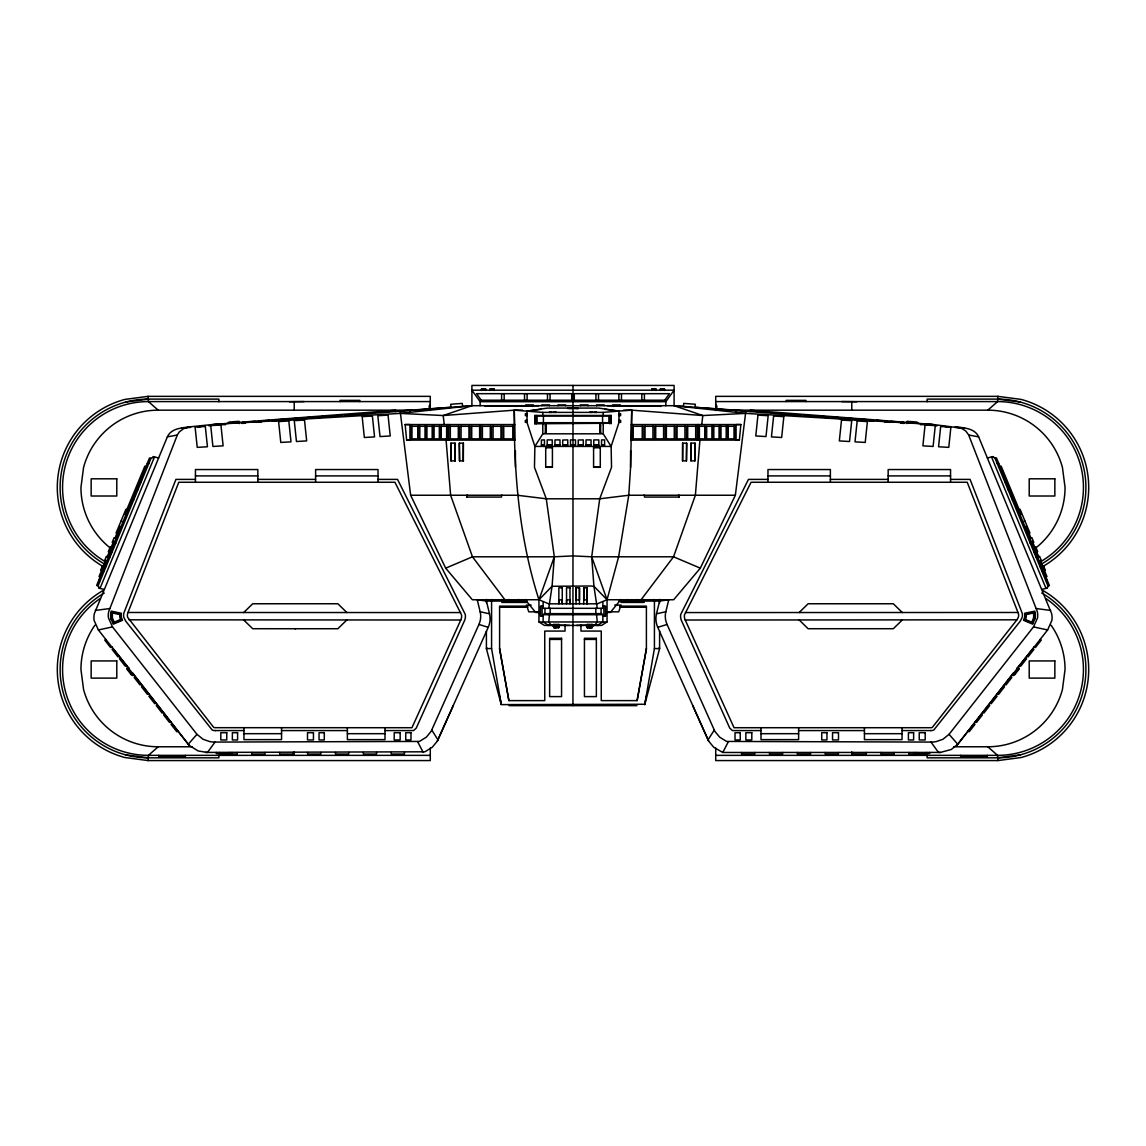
<?xml version="1.0" encoding="UTF-8"?>
<svg xmlns="http://www.w3.org/2000/svg" width="1146" height="1146" viewBox="0 0 1146 1146"><rect width="100%" height="100%" fill="white"/><g stroke="black" fill="none" stroke-linecap="round" stroke-linejoin="round"><path stroke-width="1.5" d="M534.824 415.468L534.824 423.776L611.205 423.246L611.176 415.468L534.824 415.468L534.824 423.776M574.146 408.506L578.358 408.52L574.146 408.148M576.037 603.827L576.051 587.726L579.461 587.869L579.446 599.888L576.037 599.888L576.051 587.726M579.446 603.827L579.461 587.869M583.729 603.827L583.744 587.726L587.153 587.869L587.139 603.827L587.153 587.869M553.862 625.716L553.862 624.427L558.775 624.427L558.775 625.716L553.833 625.716L553.862 624.427M555.008 627.679L557.171 627.191L555.008 627.191M588.829 627.679L590.992 627.679L588.829 627.191M562.256 587.869L558.847 587.726L558.861 603.827L558.861 599.888L562.271 599.888L562.271 603.827L562.256 587.726M569.949 587.869L566.539 587.726L566.554 603.827L566.554 599.888L569.963 599.888L569.963 603.827L569.949 587.726M597.252 608.311L593.929 586.279L591.694 556.798L599.716 498.797L611.534 467.296L611.119 446.424L603.183 433.804L603.226 423.776M526.458 422.344L526.472 420.367M526.515 415.626L526.53 413.649M527.002 422.344L527.017 420.367L525.341 420.353L525.326 422.33L527.002 422.344L527.045 411.07L547.416 408.076L598.584 408.076L618.955 411.07L631.733 410.168L702.799 415.54L745.831 413.391L932.586 424.435L961.064 428.074L965.777 430.982L968.685 435.007L1037.316 611.635A17.204 17.204 0 0 1 1037.517 617.952L1033.506 626.905L949.046 734.328L942.914 739.285L936.354 741.548A27.533 27.533 0 0 1 930.982 742.078L726.564 741.433L719.616 737.122L714.875 731.349L667.058 624.441A19.668 19.668 0 0 1 665.812 611.72M682.443 460.85L682.658 443.144L686.655 443.158L686.454 460.864L682.715 460.864L682.658 443.144M690.752 460.85L690.952 443.144L695.092 443.158L694.891 460.864L691.009 460.864L690.952 443.144M542.774 415.468L542.817 412.388L514.268 410.168L443.201 415.54L400.169 413.391L213.414 424.435L189.248 426.914L183.618 428.661L179.292 431.899L177.315 435.007L108.684 611.635A17.204 17.204 0 0 0 108.483 617.952L112.494 626.905L196.954 734.328L203.086 739.285L209.646 741.548A27.533 27.533 0 0 0 215.018 742.078L419.436 741.433L426.384 737.122L431.125 731.349L478.942 624.441A19.668 19.668 0 0 0 480.188 611.72M591.852 625.415L601.578 625.415L607.051 621.963L607.051 599.745L618.625 556.798L628.767 495.244L630.587 467.296L631.733 410.168L623.496 410.168M567.642 408.52L571.854 408.506L567.642 408.148M633.208 426.298L633.208 438.875L631.331 440.121L631.733 410.168M102.853 590.634A91.093 91.093 0 0 0 124.814 757.506L148.049 760.572L148.278 757.091M997.722 399.839L997.951 396.358L1021.186 399.424A91.093 91.093 0 0 1 1043.147 566.31M679.134 497.078L678.719 495.101L679.134 497.078L644.568 497.078L644.152 495.101M526.945 422.201L534.881 446.424L534.466 467.296L546.284 498.797L554.306 556.798L552.071 586.279L548.748 608.311M486.405 631.074L486.405 648.665L501.246 704.618L644.783 704.26M699.92 440.121L695.378 495.244L673.533 556.798L641.087 599.745M740.86 424.564L736.076 424.564L736.076 440.121L739.371 440.107L740.86 424.564L631.288 424.564M605.117 409.294L615.416 410.741M920.496 424.693L927.114 424.622M936.898 425.968L933.675 425.123M701.767 424.564L702.799 415.54L674.092 405.698L471.908 405.698L345.032 415.482M400.169 411.228L410.64 495.244L445.679 568.158L472.338 599.745L538.949 599.745L548.748 603.827L597.252 603.827L607.051 599.745L673.662 599.745L700.321 568.158L735.36 495.244L745.831 411.228M906.758 423.605L907.045 421.313L917.058 422.043L916.9 423.289L932.586 424.435M683.345 406.4L683.747 403.392L695.35 404.28L694.934 407.303M750.215 411.557L750.386 410.282L918.304 423.232M758.967 412.245L759.139 410.956M618.998 422.344L618.983 420.367L620.659 420.353L620.674 422.33L618.998 422.344L618.955 411.07L603.183 412.388L542.817 412.388M120.674 613.783L119.8 614.686A8.967 8.967 0 0 0 120.244 618.74L121.576 620L113.612 623.338L111.463 617.551A14.583 14.583 0 0 1 111.635 612.193L120.645 613.955A11.131 11.131 0 0 0 120.903 618.038L121.576 620M659.595 631.074L659.595 648.665L644.754 704.618L654.423 648.493L654.423 601.063M646.401 648.206L637.119 700.621L601.263 700.621L601.263 631.074L580.965 631.074L580.965 624.871M637.119 700.621L646.401 649.309L646.401 606.148L619.871 606.148M644.754 704.618L646.344 695.88M1034.924 619.026A15.17 15.17 0 0 0 1035.039 612.079L1034.781 611.119L1024.553 613.296L1024.682 614.027A10.543 10.543 0 0 1 1024.438 617.895L1023.55 620.258L1032.661 624.155L1035.21 617.651M656.486 613.826L659.595 601.063L668.763 599.745L665.855 611.735L656.486 613.826A20.915 20.915 0 0 0 657.775 627.335L708.643 741.075L713.686 747.206L722.768 752.478L940.465 752.421L951.237 749.498L957.755 744.241L949.046 734.328M111.721 611.878L112.594 613.282A11.704 11.704 0 0 0 112.666 618.625L114.185 622.192L113.612 623.338M619.055 422.201L611.119 446.424L534.881 446.424L542.817 433.804L542.774 423.776M486.764 647.619L486.405 648.665L491.577 648.493L501.246 704.418M700.321 568.158L673.533 556.798L591.694 556.798L573 555.896L554.306 556.798L538.949 599.745L538.949 621.963L544.422 625.415L554.148 625.415M190.766 426.742C182.658 427.859 171.255 427.974 167.345 436.884L94.33 613.712A18.293 18.293 0 0 0 94.115 620.444L98.384 629.956L189.291 745.459L198.115 750.945L207.469 752.478L215.018 742.078M128.008 612.48L127.664 613.397A6.403 6.403 0 0 0 127.736 617.45L213.485 727.108A2.091 2.091 0 0 0 214.861 727.681L411.944 727.724L461.036 619.413A8.523 8.523 0 0 0 461.494 614.786L394.926 482.265L178.776 482.265L128.008 612.48L460.563 612.566M559.577 625.415L558.632 627.764L559.563 625.415L558.632 627.764L553.976 627.764L553.031 625.415M1024.424 620L1025.097 618.038A11.131 11.131 0 0 0 1025.355 613.955L1034.365 612.193A14.583 14.583 0 0 1 1034.537 617.551L1032.388 623.338L1024.452 619.943L1025.756 618.74A8.967 8.967 0 0 0 1026.2 614.686L1025.326 613.783M586.437 625.415L587.368 627.764L586.437 625.415L587.368 627.764L592.024 627.764L592.94 625.415M592.024 627.764L592.969 625.415M101.894 568.917L103.183 565.809M99.014 576.639L101.708 570.164M103.04 566.926L105.733 560.466M107.065 557.228L113.769 541.055M115.116 537.818L117.794 531.357M118.296 530.168L119.929 526.215M124.785 514.497L144.797 466.25L147.419 466.866M104.1 589.373L99.974 588.414L98.098 585.807L150.971 458.314L154.481 456.968L158.606 457.942M489.514 613.826L480.145 611.735L477.237 599.745L486.405 601.063L489.514 613.826A20.915 20.915 0 0 1 488.225 627.335L437.357 741.075L432.314 747.206L424.937 751.805L205.535 752.421M437.357 741.075L453.257 705.635M1025.455 619.513L1031.815 622.192L1032.388 623.338M722.768 752.478L728.154 742.078M1031.815 622.192L1033.334 618.625A11.704 11.704 0 0 0 1033.406 613.282L1034.279 611.878M714.245 730.074L708.07 739.8M664.766 400.212L669.436 393.68L574.289 393.68L574.289 400.212L665.855 400.212M665.84 405.698L665.84 401.702L674.092 390.184L471.908 390.184L480.16 401.702L480.16 405.698M987.394 457.942L991.519 456.968L996.49 457.97L1049.364 585.463L1046.026 588.414L1041.9 589.373M1016.917 619.814L1018.264 617.436A6.403 6.403 0 0 0 1018.336 613.397L967.224 482.265L751.074 482.265L684.52 614.786A8.523 8.523 0 0 0 684.964 619.413L734.056 727.724L931.139 727.71A2.091 2.091 0 0 0 932.529 727.123L1016.917 619.814L685.208 620.015M956.781 745.487L1047.616 629.956L1051.87 620.444A18.293 18.293 0 0 0 1051.67 613.712L978.655 436.884C974.745 427.974 963.342 427.859 955.234 426.742M549.564 613.64L548.748 621.963L551.355 625.415M594.645 625.415L597.252 621.963L596.436 613.64M1013.336 672.989L957.755 744.241M1016.617 668.82L1034.408 646.745M620.745 599.745L610.302 612.465L607.051 612.465M189.291 745.459L188.245 744.241L196.954 734.328M346.851 619.943L337.869 628.724L294.937 628.739M799.149 612.537L808.131 603.756L893.307 603.77L902.375 612.594M243.625 612.594L252.693 603.77L294.937 603.741L337.869 603.756L346.851 612.537M902.375 619.886L893.307 628.71L808.131 628.724L799.149 619.943M192.213 746.777L158.205 746.777L148.393 755.357L148.393 757.835L218.872 757.835L218.872 755.357M728.254 410.168L987.795 410.168L997.607 401.587L997.607 399.109L927.128 399.109L927.128 401.745M548.619 625.415L543.132 621.963L543.132 614.714L544.379 613.64L601.621 613.64L602.868 614.714L602.868 621.963L597.381 625.415M437.93 739.8L431.755 730.074M111.592 646.745L129.383 668.82M128.911 668.218L126.934 669.192L131.36 674.808L133.337 673.834M188.245 744.241L132.664 672.989M105.919 639.54L104.73 640.07L110.56 647.49L111.749 646.96M113.282 648.894L112.093 649.424L117.923 656.844L119.112 656.314M120.645 658.262L119.456 658.792L125.286 666.213L126.475 665.683M128.008 667.631L126.819 668.161L132.649 675.581L133.838 675.051M135.371 676.985L134.182 677.515L140.013 684.936L141.202 684.406M142.734 686.354L141.545 686.884L147.376 694.304L148.565 693.774M150.097 695.722L148.908 696.252L154.739 703.673L155.928 703.143M157.46 705.077L156.271 705.607L162.102 713.027L163.291 712.497M164.823 714.445L163.634 714.975L169.465 722.395L170.654 721.865M172.187 723.814L170.998 724.344L176.828 731.75L178.017 731.234M114.185 622.192L120.545 619.513M445.679 568.158L472.467 556.798L554.306 556.798M745.831 413.391L674.092 405.698L674.092 385.428L471.908 385.428L471.908 405.698L443.201 415.54L444.233 424.564M657.775 627.335L667.058 624.441M993.009 456.552L991.519 456.968L1046.026 588.414L1047.516 587.984M466.866 497.078L467.281 495.101L466.866 497.078L501.432 497.078L501.848 495.101M997.235 463.629L998.696 463.285M998.581 466.866L1001.203 466.25L1021.215 514.497M1004.97 482.28L1006.432 481.936M1008.079 489.786L1009.54 489.442M1010.772 496.247L1012.219 495.917M1012.319 499.985L1013.766 499.642M1018.02 509.884L1020.126 509.383L1029.939 533.048L1027.833 533.549M1022.92 521.716L1025.04 521.215M1029.767 538.205L1031.873 537.703L1033.807 542.359L1030.24 543.204M1030.626 544.135L1032.088 543.791M1033.635 547.516L1035.74 547.029L1037.674 551.684L1034.107 552.515M1034.852 554.335L1036.313 553.991M1036.041 557.171L1039.608 556.34L1041.542 560.996L1039.422 561.497M1039.895 566.496L1043.462 565.651L1045.396 570.307L1041.829 571.152M1045.696 580.492L1047.158 580.148M98.384 629.956L112.494 626.905M1026.171 614.557L1033.334 613.024M167.345 436.884L177.315 435.007M530.584 410.741L540.883 409.294M430.28 410.526L430.28 396.358L148.049 396.358L124.814 399.424A91.093 91.093 0 0 0 102.853 566.31M125.53 402.088L148.393 399.109L218.872 399.109L218.872 401.745M95.362 610.431L109.658 608.555M1020.47 754.842L997.607 757.821L927.128 757.835L927.128 755.357M715.72 748.08L715.72 760.572L997.951 760.572L1021.186 757.506A91.093 91.093 0 0 0 1043.147 590.634M400.169 413.391L471.908 405.698M227.696 423.232L395.614 410.282L395.785 411.557M212.325 425.123L209.102 425.968M218.886 424.622L225.504 424.693M181.655 428.074L190.48 427.401M197.542 426.856L201.066 426.584M241.878 423.433L245.545 423.146M256.102 422.33L261.46 421.929M272.06 421.112L277.447 420.697M286.199 420.009L293.448 419.45M300.338 418.92L309.463 418.218M316.253 417.703L325.464 416.986M330.392 416.614L341.479 415.754M229.071 423.075L239.084 422.344M213.414 424.435L229.1 423.289L228.942 422.043L238.955 421.313L239.242 423.605M242.68 422.315L255.157 421.413M258.724 421.155L269.425 420.367M274.768 419.98L285.469 419.207M290.812 418.82L299.722 418.175M306.856 417.66L313.99 417.144M321.109 416.628L330.034 415.984M337.153 415.468L344.287 414.952M353.197 414.293L358.555 413.907M369.241 413.133L374.599 412.746M385.285 411.973L388.852 411.715M394.195 411.328L451.524 407.26M450.908 443.158L451.109 460.864L450.908 443.158L455.048 443.144L454.991 460.864L455.048 443.144M459.345 443.158L459.546 460.864L459.345 443.158L463.342 443.144L463.285 460.864L463.342 443.144M930.652 730.575L931.469 730.546A7.091 7.091 0 0 0 933.804 730.016L1020.212 621.218L1022.175 617.408A8.552 8.552 0 0 0 1022.017 612.738L970.075 479.4L950.55 479.4M940.465 752.421L938.531 752.478L930.982 742.078M618.983 413.649L620.602 413.649L620.616 415.626L618.998 415.626M481.521 389.296L485.689 389.296M490.015 389.296L494.198 389.296M651.802 389.296L655.985 389.296M660.311 389.296L664.479 389.296M997.951 396.358L715.72 396.358L715.72 410.526M480.145 400.212L571.711 400.212L571.711 393.68L476.564 393.68L481.234 400.212M430.28 401.587L148.393 401.587A85.835 85.835 0 0 0 105.475 561.755M715.72 401.587L997.607 401.587A85.835 85.835 0 0 1 1040.525 561.755M480.16 401.702L665.84 401.702M430.28 404.008L429.865 408.979M715.72 404.008L716.135 408.979M430.28 405.799L429.191 405.799L429.191 410.024M715.72 405.799L716.809 405.799L716.809 410.024M485.417 406.114L538.821 405.698M660.583 406.114L607.179 405.698M109.844 547.659A77.255 77.255 0 0 1 80.951 487.422L83.572 467.425A77.255 77.255 0 0 1 158.205 410.168L417.746 410.168M591.694 556.798L607.051 599.745L593.929 586.279L591.322 586.007L552.071 586.279L538.949 599.745C519.267 538.477 513.924 474.158 514.268 410.168L522.504 410.168M549.421 412.087L551.899 412.087M553.604 412.087L556.082 412.087M589.918 412.087L592.396 412.087M594.101 412.087L596.579 412.087M536.299 415.926L609.701 415.926M536.299 422.702L609.701 422.702M405.14 424.564L409.924 424.564L409.924 440.121L406.629 440.107L405.14 424.564L514.712 424.564L514.669 440.121L512.792 438.875L512.792 426.298M545.338 425.08L546.255 425.08M599.745 425.08L600.662 425.08M447.857 426.298L440.021 426.298L440.021 438.875L447.857 438.875M448.702 426.298L458.615 426.298M469.273 426.298L459.446 426.298L459.446 438.875M490.617 426.298L470.118 426.298L470.118 438.875M501.289 426.298L491.448 426.298L491.448 438.875M513.107 426.298L502.12 426.298L502.12 438.875M632.893 426.298L643.88 426.298L643.88 438.875M644.711 426.298L654.552 426.298L654.552 438.875M655.383 426.298L675.882 426.298L675.882 438.875M676.727 426.298L686.554 426.298L686.554 438.875M687.385 426.298L697.298 426.298M698.143 426.298L705.979 426.298L705.979 438.875L698.143 438.875M545.338 432.414L546.255 432.414L546.255 425.008L545.338 425.008L545.338 432.5L546.255 432.5M599.745 432.414L600.662 432.414L600.662 425.008L599.745 425.008L599.745 432.5L600.662 432.5M542.817 433.804L603.183 433.804M448.702 438.875L513.107 438.875M632.893 438.875L697.298 438.875M406.629 440.107L514.955 440.121M631.045 440.121L739.371 440.107M541.399 445.078L544.465 445.078L544.465 439.906L541.399 440.035L541.399 445.207L544.465 445.207M547.186 445.078L552.229 445.078L552.229 439.906L547.186 439.906L547.186 445.207L552.229 445.207M554.951 445.078L559.993 445.078L559.993 439.906L554.951 439.906L554.951 445.207L559.993 445.207M562.715 445.078L567.757 445.078L567.757 439.906L562.715 440.035L562.715 445.207L567.757 445.207M570.479 445.078L575.521 445.078L575.521 439.906L570.479 439.906L570.479 445.207L575.521 445.207M578.243 445.078L583.285 445.078L583.285 439.906L578.243 440.035L578.243 445.207L583.285 445.207M586.007 445.078L591.05 445.078L591.05 439.906L586.007 439.906L586.007 445.207L591.05 445.207M593.771 445.078L598.814 445.078L598.814 439.906L593.771 439.906L593.771 445.207L598.814 445.207M601.535 445.078L604.601 445.078L604.601 439.906L601.535 439.906L601.535 445.207L604.601 445.207M545.711 447.757L552.415 447.757M593.585 447.757L600.289 447.757M451.109 460.864L455.249 460.85M459.546 460.864L463.557 460.85M545.711 466.766L552.415 466.766M593.585 466.766L600.289 466.766M195.45 475.905L257.836 475.905M315.623 475.905L378.022 475.905M767.978 475.905L830.377 475.905M888.164 475.905L950.55 475.905M195.45 479.4L175.925 479.4L123.983 612.738A8.552 8.552 0 0 0 123.825 617.408L125.788 621.218L212.196 730.002A7.091 7.091 0 0 0 214.531 730.546L215.348 730.575M257.836 479.4L315.623 479.4M378.022 479.4L397.533 479.4L465.247 614.385A10.715 10.715 0 0 1 464.689 620.215L416.27 728.068L413.591 730.575L384.999 730.575M767.978 479.4L748.467 479.4L680.753 614.385A10.715 10.715 0 0 0 681.311 620.215L729.73 728.068L732.409 730.575L761.001 730.575M830.377 479.4L888.164 479.4M410.64 495.244L517.233 495.244L546.284 498.797L599.716 498.797L628.767 495.244L735.36 495.244M587.139 599.888L583.729 599.888L583.744 587.726M486.405 601.063L527.06 601.063M618.94 601.063L659.595 601.063M526.831 602.424L501.833 602.424L501.833 601.063M620.946 602.424L644.167 602.424L644.167 601.063M531.2 605.102L526.444 605.102L528.807 611.835L539.838 611.835M614.714 605.102L621.046 605.102L618.682 611.835L607.308 611.835M527.891 606.148L499.599 606.148L499.599 649.309L508.881 700.621L544.737 700.621L544.737 631.074L565.035 631.074L565.035 624.871M543.132 606.076L540.497 606.076L540.497 616.262L543.132 616.262M602.868 606.076L605.503 606.076L605.503 616.262L602.868 616.262M499.599 607.251L527.891 607.251M619.871 607.251L646.401 607.251M538.949 612.465L535.698 612.465L525.255 599.745M685.437 612.566L1017.992 612.48M543.132 614.714L602.868 614.714M129.083 619.814L460.792 620.015M538.949 621.963L607.051 621.963M587.225 624.427L592.167 624.427L592.138 625.716L587.225 625.716L587.225 624.427L587.239 625.716M554.148 625.229L547.358 625.415M559.234 625.229L569.419 625.415M586.766 625.229L576.581 625.415M591.852 625.229L598.642 625.415M558.704 625.415L587.296 625.415M555.008 627.478L557.171 627.378M588.829 627.378L590.992 627.478M295.625 628.739L252.693 628.71L243.625 619.886M549.636 639.411L561.554 639.411M584.446 639.411L596.364 639.411M215.018 730.575L243.955 730.575M281.558 730.575L347.381 730.575M798.619 730.575L864.442 730.575M902.045 730.575L930.982 730.575M243.955 733.684L281.558 733.684M347.381 733.684L384.999 733.684M761.001 733.684L798.619 733.684M864.442 733.684L902.045 733.684M953.787 746.777L987.795 746.777A77.255 77.255 0 0 0 1062.428 689.52L1065.049 669.522A77.255 77.255 0 0 0 1051.097 625.229M430.28 755.357L148.393 755.357A85.835 85.835 0 0 1 99.659 598.871M715.72 755.357L997.607 755.357A85.835 85.835 0 0 0 1046.341 598.871M148.049 760.572L430.28 760.572L430.28 748.08M527.017 413.649L525.398 413.649L525.384 415.626L527.002 415.626M654.423 648.493L659.595 648.665L659.236 647.619M695.092 443.158L694.891 460.864M686.655 443.158L686.454 460.864M694.476 407.26L751.805 411.328M906.916 422.344L916.929 423.075M757.148 411.715L760.715 411.973M771.401 412.746L776.759 413.133M787.445 413.907L792.803 414.293M801.713 414.952L808.847 415.468M815.966 415.984L824.891 416.628M832.01 417.144L839.144 417.66M846.278 418.175L855.188 418.82M860.531 419.207L871.232 419.98M876.575 420.367L887.276 421.155M890.843 421.413L903.32 422.315M674.092 405.698L800.968 415.482M804.521 415.754L815.608 416.614M820.536 416.986L829.747 417.703M836.537 418.218L845.662 418.92M852.552 419.45L859.801 420.009M868.553 420.697L873.94 421.112M884.54 421.929L889.898 422.33M900.455 423.146L904.122 423.433M944.934 426.584L948.458 426.856M955.52 427.401L964.345 428.074M1020.47 402.088L997.607 399.109A88.299 88.299 0 0 1 1041.743 563.875M125.53 754.842L148.393 757.821A88.299 88.299 0 0 1 104.257 593.069M1036.342 608.555L1050.638 610.431M968.685 435.007L978.655 436.884M112.666 613.024L119.829 614.557M1033.506 626.905L1047.616 629.956M150.971 458.314L149.51 457.97L96.636 585.463L98.098 585.807M147.304 463.285L148.765 463.629M139.568 481.936L141.03 482.28M136.46 489.442L137.921 489.786M133.781 495.917L135.228 496.247M132.234 499.642L133.681 499.985M127.98 509.884L125.874 509.383L116.061 533.048L118.167 533.549M120.96 521.215L123.08 521.716M116.233 538.205L114.127 537.703L112.193 542.359L115.76 543.204M113.912 543.791L115.374 544.135M112.365 547.516L110.26 547.029L108.326 551.684L111.893 552.515M109.687 553.991L111.148 554.335M109.959 557.171L106.392 556.34L104.458 560.996L106.578 561.497M106.105 566.496L102.538 565.651L100.604 570.307L104.171 571.152M98.843 580.148L100.304 580.492M152.991 456.552L154.481 456.968L99.974 588.414L98.484 587.984M478.942 624.441L488.225 627.335M1040.081 639.54L1041.27 640.07L1035.44 647.49L1034.251 646.96M1032.718 648.894L1033.907 649.424L1028.077 656.844L1026.888 656.314M1025.355 658.262L1026.544 658.792L1020.714 666.213L1019.525 665.683M1017.992 667.631L1019.181 668.161L1013.351 675.581L1012.162 675.051M1010.629 676.985L1011.818 677.515L1005.987 684.936L1004.798 684.406M1003.266 686.354L1004.455 686.884L998.624 694.304L997.435 693.774M995.903 695.722L997.092 696.252L991.261 703.673L990.072 703.143M988.54 705.077L989.729 705.607L983.898 713.027L982.709 712.497M981.177 714.445L982.366 714.975L976.535 722.395L975.346 721.865M973.813 723.814L975.002 724.344L969.172 731.75L967.983 731.234M1017.089 668.218L1019.066 669.192L1014.64 674.808L1012.663 673.834M987.795 746.777L997.607 755.357L997.607 757.835A88.328 88.328 0 0 0 1041.743 593.012M158.205 410.168L148.393 401.587L148.393 399.109A88.299 88.299 0 0 0 104.257 563.875M504.913 599.745L472.467 556.798L450.622 495.244L446.08 440.121M417.846 742.078L423.232 752.478M692.743 705.635L708.643 741.075M1042.817 565.809L1044.106 568.917M1026.071 526.215L1027.704 530.168M1028.206 531.357L1030.884 537.818M1032.231 541.055L1038.935 557.228M1040.267 560.466L1042.96 566.926M1044.293 570.164L1046.986 576.639M995.029 458.314L1047.902 585.807M553.06 625.415L553.991 627.764M111.076 619.026L113.339 624.155L122.45 620.258L121.562 617.895A10.543 10.543 0 0 1 121.318 614.027L121.447 613.296L111.219 611.119L110.961 612.079A15.213 15.213 0 0 0 111.076 619.026L110.79 617.651M499.599 648.206L508.881 700.621M499.656 695.88L501.217 704.26M462.655 406.4L462.253 403.392L450.65 404.28L451.066 407.303M386.861 410.956L387.033 412.245M997.722 757.091L997.951 760.572M148.049 396.358L148.278 399.839M514.268 410.168L514.712 424.564M603.183 412.388L603.226 415.468M619.47 413.649L619.485 415.626M619.528 420.367L619.542 422.344M592.138 624.427L592.138 625.716M611.176 415.468L611.176 423.776M987.265 755.357L987.265 756.833L960.62 756.833L960.62 755.357M950.55 482.265L950.55 469.545L888.164 469.545L888.164 482.265M929.678 752.478L929.678 753.581L914.05 753.581L914.05 752.478M926.426 752.478L926.426 754.054L908.864 754.054L908.864 752.478M916.399 752.478L916.399 754.054M902.045 727.724L902.045 739.628L864.442 739.628L864.442 727.724M894.181 752.478L894.181 754.054L880.973 754.054L880.973 752.478M866.29 752.478L866.29 754.054L853.097 754.054L853.097 752.478M856.664 401.745L841.809 401.587M851.765 401.587L851.765 410.168M851.765 751.919L851.765 755.357M838.414 752.478L838.414 754.054L825.206 754.054L825.206 752.478M830.377 482.265L830.377 469.545L767.978 469.545L767.978 482.265M810.537 752.478L810.537 754.054L797.33 754.054L797.33 752.478M805.91 401.587L805.91 400.369L786.185 400.369L786.185 401.587M798.619 727.724L798.619 739.628L761.001 739.628L761.001 727.724M782.646 752.478L782.646 754.054L769.453 754.054L769.453 752.478M754.77 752.478L754.77 754.054L741.562 754.054L741.562 752.478M735.761 410.168L735.761 412.316M734.027 426.298L734.027 438.875M728.097 426.298L728.097 438.875M727.424 426.298L727.424 438.875M726.192 426.298L726.192 438.875M720.963 426.298L720.963 438.875M720.275 426.298L720.275 438.875M719.058 426.298L719.058 438.875M713.815 426.298L713.815 438.875M713.127 426.298L713.127 438.875M711.91 426.298L711.91 438.875M704.761 426.298L704.761 438.875M699.375 426.298L699.375 438.875M698.544 424.564L698.544 440.121M697.298 424.564L697.298 440.121M695.694 426.298L695.694 438.875M687.7 426.298L687.7 438.875M684.936 426.298L684.936 438.875M677.042 426.298L677.042 438.875M674.278 426.298L674.278 438.875M666.37 426.298L666.37 438.875M665.21 426.298L665.21 438.875M664.479 390.471L664.479 388.866L660.311 388.866L660.311 390.471M663.606 426.298L663.606 438.875M660.583 405.698L660.669 406.472M659.595 599.415L659.595 602.925M655.985 390.471L655.985 388.866L651.802 388.866L651.802 390.471M655.698 426.298L655.698 438.875M653.693 599.458L653.693 601.063M652.934 426.298L652.934 438.875M645.026 426.298L645.026 438.875M644.396 393.68L644.396 400.212M643.98 599.458L643.98 601.063M642.261 426.298L642.261 438.875M641.817 393.68L641.817 400.212M637.061 599.458L637.061 601.063M636.832 704.618L636.832 705.65L509.168 705.65L509.168 704.618M631.647 424.564L631.647 440.121M630.587 450.693L630.587 467.296M630.099 405.698L630.099 406.472M627.349 599.458L627.349 601.063M621.461 393.68L621.461 400.212M620.43 599.458L620.43 601.063M620.373 405.698L620.373 404.939L612.652 404.939L612.652 405.698M618.883 393.68L618.883 400.212M613.439 405.698L613.439 406.472M609.701 415.468L609.701 423.776M608.941 415.926L608.941 422.702M604.214 405.698L604.214 404.939L596.493 404.939L596.493 405.698M603.899 606.076L603.899 616.262M602.997 422.702L602.997 423.776M602.868 602.065L602.868 608.311L543.132 608.311L543.132 602.065M602.581 415.926L602.581 422.702M601.048 608.311L601.048 613.64M600.289 447.212L600.289 467.296L593.585 467.296L593.585 447.212M598.513 393.68L598.513 400.212M596.579 412.388L594.101 412.388M595.934 393.68L595.934 400.212M595.834 608.311L595.834 613.64M592.396 412.388L589.918 412.388M588.07 405.698L588.07 404.939L580.334 404.939L580.334 405.698M573 385.428L572.943 705.65M565.666 405.698L565.666 404.939L557.93 404.939L557.93 405.698M558.761 624.427L558.761 625.716M556.082 412.388L553.604 412.388M552.415 447.212L552.415 467.296L545.711 467.296L545.711 447.212M551.899 412.388L549.421 412.388M550.066 393.68L550.066 400.212M550.166 608.311L550.166 613.64M549.507 405.698L549.507 404.939L541.786 404.939L541.786 405.698M547.487 393.68L547.487 400.212M544.952 608.311L544.952 613.64M543.419 415.926L543.419 422.702M543.003 422.702L543.003 423.776M542.101 606.076L542.101 616.262M537.059 415.926L537.059 422.702M536.299 415.468L536.299 423.776M533.348 405.698L533.348 404.939L525.627 404.939L525.627 405.698M532.561 405.698L532.561 406.472M527.117 393.68L527.117 400.212M525.57 599.458L525.57 601.063M524.539 393.68L524.539 400.212M518.651 599.458L518.651 601.063M515.901 405.698L515.901 406.472M515.413 450.693L515.413 467.296M514.353 424.564L514.353 440.121M508.939 599.458L508.939 601.063M504.183 393.68L504.183 400.212M503.739 426.298L503.739 438.875M502.02 599.458L502.02 601.063M501.604 393.68L501.604 400.212M500.974 426.298L500.974 438.875M494.198 390.471L494.198 388.866L490.015 388.866L490.015 390.471M493.067 426.298L493.067 438.875M492.307 599.458L492.307 601.063M491.577 601.063L491.577 648.493M490.302 426.298L490.302 438.875M486.405 599.415L486.405 602.925M485.689 390.471L485.689 388.866L481.521 388.866L481.521 390.471M485.331 405.698L485.331 406.472M482.394 426.298L482.394 438.875M480.79 426.298L480.79 438.875M479.63 426.298L479.63 438.875M471.722 426.298L471.722 438.875M468.958 426.298L468.958 438.875M461.064 426.298L461.064 438.875M458.3 426.298L458.3 438.875M450.306 426.298L450.306 438.875M448.702 424.564L448.702 440.121M447.456 424.564L447.456 440.121M446.625 426.298L446.625 438.875M441.239 426.298L441.239 438.875M434.09 426.298L434.09 438.875M432.873 426.298L432.873 438.875M432.185 426.298L432.185 438.875M426.942 426.298L426.942 438.875M425.725 426.298L425.725 438.875M425.037 426.298L425.037 438.875M419.808 426.298L419.808 438.875M418.577 426.298L418.577 438.875M417.903 426.298L417.903 438.875M411.973 426.298L411.973 438.875M410.239 410.168L410.239 412.316M404.438 752.478L404.438 754.054L391.23 754.054L391.23 752.478M384.999 727.724L384.999 739.628L347.381 739.628L347.381 727.724M378.022 482.265L378.022 469.545L315.623 469.545L315.623 482.265M376.547 752.478L376.547 754.054L363.354 754.054L363.354 752.478M359.815 401.587L359.815 400.369L340.09 400.369L340.09 401.587M348.671 752.478L348.671 754.054L335.463 754.054L335.463 752.478M320.794 752.478L320.794 754.054L307.586 754.054L307.586 752.478M304.191 401.587L289.336 401.745M294.236 401.587L294.236 410.168M294.236 751.919L294.236 755.357M292.903 752.478L292.903 754.054L279.71 754.054L279.71 752.478M281.558 727.724L281.558 739.628L243.955 739.628L243.955 727.724M265.027 752.478L265.027 754.054L251.819 754.054L251.819 752.478M257.836 482.265L257.836 469.545L195.45 469.545L195.45 482.265M237.136 752.478L237.136 754.054L219.574 754.054L219.574 752.478M231.95 752.478L231.95 753.581L216.322 753.581L216.322 752.478M229.601 752.478L229.601 754.054M185.38 755.357L185.38 756.833L158.735 756.833L158.735 755.357M158.205 746.777A77.255 77.255 0 0 1 83.572 689.52L80.951 669.522A77.255 77.255 0 0 1 94.903 625.229M1036.156 547.659A77.255 77.255 0 0 0 1065.049 487.422L1062.428 467.425A77.255 77.255 0 0 0 987.795 410.168M757.95 415.11L755.773 435.967L765.986 436.569L768.164 415.712L757.95 415.11M773.622 416.041L771.444 436.898L781.658 437.5L783.835 416.643L773.622 416.041M841.508 420.052L839.33 440.909L849.544 441.511L851.722 420.654L841.508 420.052M857.179 420.969L855.002 441.84L865.216 442.442L867.393 421.585L857.179 420.969M925.066 424.994L922.888 445.851L933.102 446.453L935.279 425.596L925.066 424.994M940.68 426.455L938.56 446.768L948.773 447.37L950.894 427.057L940.68 426.455M220.934 424.994L210.721 425.596L212.898 446.453L223.112 445.851L220.934 424.994M288.821 420.969L278.607 421.585L280.784 442.442L290.998 441.84L288.821 420.969M304.492 420.052L294.278 420.654L296.456 441.511L306.67 440.909L304.492 420.052M372.378 416.041L362.165 416.643L364.342 437.5L374.556 436.898L372.378 416.041M388.05 415.11L377.836 415.712L380.014 436.569L390.227 435.967L388.05 415.11M205.32 426.455L195.107 427.057L197.227 447.37L207.44 446.768L205.32 426.455M439.333 426.298L410.755 426.298L410.755 438.875L439.333 438.875L439.333 426.298M735.245 426.298L706.667 426.298L706.667 438.875L735.245 438.875L735.245 426.298M116.792 478.813L91.15 478.813L91.15 496.017L116.792 496.017L116.792 478.813M1054.85 478.813L1029.208 478.813L1029.208 496.017L1054.85 496.017L1054.85 478.813M561.554 638.308L549.636 638.308L549.636 696.61L561.554 696.61L561.554 638.308M596.364 638.308L584.446 638.308L584.446 696.61L596.364 696.61L596.364 638.308M116.792 660.927L91.15 660.927L91.15 678.117L116.792 678.117L116.792 660.927M1054.85 660.927L1029.208 660.927L1029.208 678.117L1054.85 678.117L1054.85 660.927M226.765 732.695L220.806 732.695L220.806 739.958L226.765 739.958L226.765 732.695M237.594 732.695L232.366 732.695L232.366 739.958L237.594 739.958L237.594 732.695M313.46 732.695L307.5 732.695L307.5 739.958L313.46 739.958L313.46 732.695M324.289 732.695L319.046 732.695L319.046 739.958L324.289 739.958L324.289 732.695M400.155 732.695L394.195 732.695L394.195 739.958L400.155 739.958L400.155 732.695M410.984 732.695L405.741 732.695L405.741 739.958L410.984 739.958L410.984 732.695M740.259 732.695L735.016 732.695L735.016 739.958L740.259 739.958L740.259 732.695M751.805 732.695L745.845 732.695L745.845 739.958L751.805 739.958L751.805 732.695M826.954 732.695L821.711 732.695L821.711 739.958L826.954 739.958L826.954 732.695M838.5 732.695L832.54 732.695L832.54 739.958L838.5 739.958L838.5 732.695M913.634 732.695L908.406 732.695L908.406 739.958L913.634 739.958L913.634 732.695M925.194 732.695L919.235 732.695L919.235 739.958L925.194 739.958L925.194 732.695"/></g></svg>
